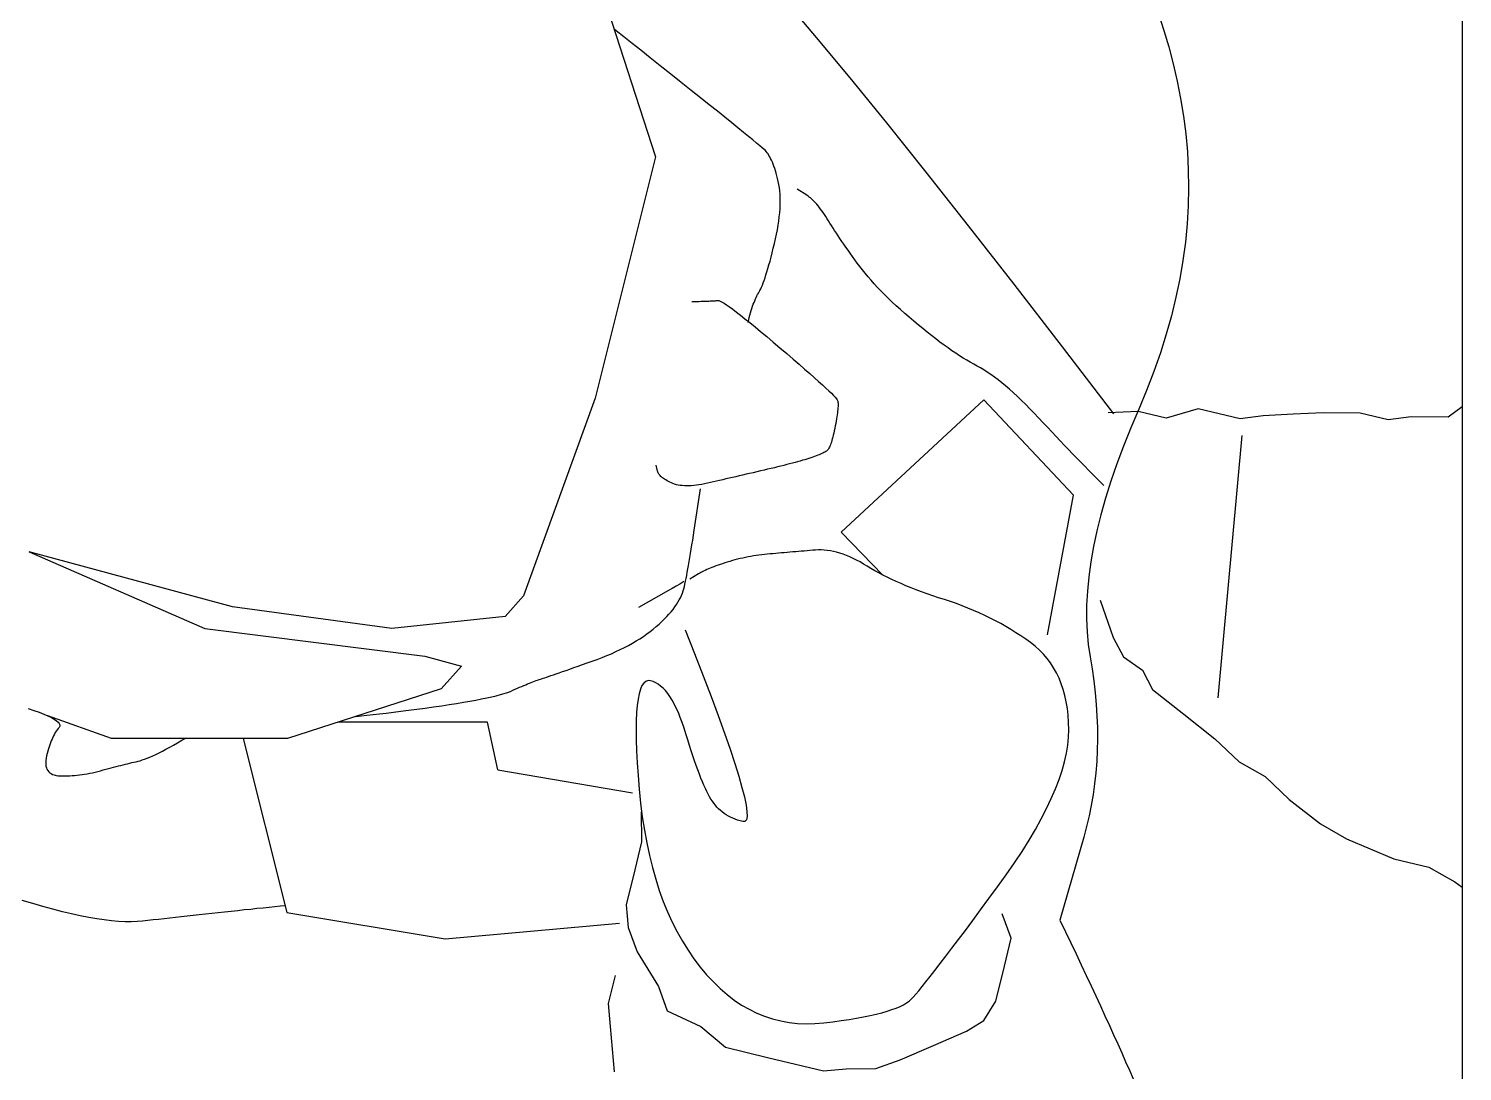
# Model space of a CAD drawing. Header units: metres. Extents: x 1905 to 1922.2, y 1773.7 to 1790.9.
# Drawn here: x 1911.597 to 1911.9294, y 1789.4341 to 1789.676 of the extents above; entities that cross this region are included whole.
import ezdxf

# ---------------------------------------------------------------- set-up
doc = ezdxf.new("R2010")
doc.units = ezdxf.units.M

# ---------------------------------------------------------------- blocks, each defined once
blk = doc.blocks.new('scrivania_4')
at = {"linetype": 'Continuous'}
for p, q in [((306.50967, 147.5768), (306.50967, 146.86937)), ((306.30984, 147.51151), (306.32258, 147.47206)), ((306.35994, 147.49973), (306.35284, 147.50811)), ((306.43922, 147.50516), (306.44047, 147.50136)), ((306.31351, 147.50124), (306.31304, 147.50162)), ((306.31526, 147.49985), (306.31351, 147.50124)), ((306.31715, 147.49834), (306.31526, 147.49985)), ((306.36773, 147.49033), (306.35994, 147.49973)), ((306.44047, 147.50136), (306.4416, 147.49751)), ((306.31918, 147.49673), (306.31715, 147.49834)), ((306.32135, 147.495), (306.31918, 147.49673)), ((306.4416, 147.49751), (306.44263, 147.49359)), ((306.32367, 147.49316), (306.32135, 147.495)), ((306.32612, 147.49121), (306.32367, 147.49316)), ((306.44263, 147.49359), (306.44353, 147.48961)), ((306.32858, 147.48926), (306.32612, 147.49121)), ((306.33089, 147.48742), (306.32858, 147.48926)), ((306.3762, 147.47991), (306.36773, 147.49033)), ((306.44353, 147.48961), (306.44432, 147.48558)), ((306.33305, 147.4857), (306.33089, 147.48742)), ((306.33507, 147.48409), (306.33305, 147.4857)), ((306.44432, 147.48558), (306.445, 147.48148)), ((306.33695, 147.48258), (306.33507, 147.48409)), ((306.33868, 147.48119), (306.33695, 147.48258)), ((306.34027, 147.47992), (306.33868, 147.48119)), ((306.34171, 147.47875), (306.34027, 147.47992)), ((306.38536, 147.46846), (306.3762, 147.47991)), ((306.445, 147.48148), (306.44554, 147.47735)), ((306.34301, 147.4777), (306.34171, 147.47875)), ((306.34417, 147.47676), (306.34301, 147.4777)), ((306.34518, 147.47593), (306.34417, 147.47676)), ((306.34604, 147.47521), (306.34518, 147.47593)), ((306.44554, 147.47735), (306.44592, 147.4732)), ((306.34677, 147.4746), (306.34604, 147.47521)), ((306.34734, 147.47411), (306.34677, 147.4746)), ((306.34778, 147.47373), (306.34734, 147.47411)), ((306.34807, 147.47346), (306.34778, 147.47373)), ((306.34828, 147.47323), (306.34807, 147.47346)), ((306.3485, 147.47297), (306.34828, 147.47323)), ((306.3487, 147.47269), (306.3485, 147.47297)), ((306.34891, 147.47237), (306.3487, 147.47269)), ((306.34911, 147.47202), (306.34891, 147.47237)), ((306.44592, 147.4732), (306.44614, 147.46904)), ((306.32258, 147.47206), (306.30857, 147.41605)), ((306.3493, 147.47165), (306.34911, 147.47202)), ((306.3495, 147.47125), (306.3493, 147.47165)), ((306.34969, 147.47081), (306.3495, 147.47125)), ((306.34987, 147.47035), (306.34969, 147.47081)), ((306.35005, 147.46986), (306.34987, 147.47035)), ((306.35023, 147.46933), (306.35005, 147.46986)), ((306.35041, 147.46878), (306.35023, 147.46933)), ((306.44614, 147.46904), (306.4462, 147.46486)), ((306.35058, 147.4682), (306.35041, 147.46878)), ((306.35075, 147.4676), (306.35058, 147.4682)), ((306.35091, 147.46696), (306.35075, 147.4676)), ((306.35107, 147.46629), (306.35091, 147.46696)), ((306.35121, 147.46559), (306.35107, 147.46629)), ((306.35133, 147.46487), (306.35121, 147.46559)), ((306.39521, 147.45599), (306.38536, 147.46846)), ((306.35142, 147.46412), (306.35133, 147.46487)), ((306.35149, 147.46334), (306.35142, 147.46412)), ((306.35152, 147.46253), (306.35149, 147.46334)), ((306.35153, 147.4617), (306.35152, 147.46253)), ((306.35769, 147.4631), (306.35544, 147.4645)), ((306.35797, 147.46291), (306.35769, 147.4631)), ((306.35825, 147.4627), (306.35797, 147.46291)), ((306.35854, 147.46248), (306.35825, 147.4627)), ((306.35882, 147.46223), (306.35854, 147.46248)), ((306.35911, 147.46196), (306.35882, 147.46223)), ((306.4462, 147.46486), (306.44611, 147.46066)), ((306.35131, 147.4581), (306.35141, 147.45904)), ((306.35141, 147.45904), (306.35148, 147.45996)), ((306.35148, 147.45996), (306.35152, 147.46084)), ((306.35152, 147.46084), (306.35153, 147.4617)), ((306.3594, 147.46167), (306.35911, 147.46196)), ((306.35969, 147.46137), (306.3594, 147.46167)), ((306.35998, 147.46104), (306.35969, 147.46137)), ((306.36028, 147.46069), (306.35998, 147.46104)), ((306.36058, 147.46032), (306.36028, 147.46069)), ((306.36088, 147.45992), (306.36058, 147.46032)), ((306.36118, 147.45951), (306.36088, 147.45992)), ((306.36148, 147.45908), (306.36118, 147.45951)), ((306.36178, 147.45863), (306.36148, 147.45908)), ((306.44611, 147.46066), (306.44586, 147.45645)), ((306.35086, 147.45512), (306.35104, 147.45614)), ((306.35104, 147.45614), (306.35119, 147.45713)), ((306.35119, 147.45713), (306.35131, 147.4581)), ((306.36209, 147.45816), (306.36178, 147.45863)), ((306.36239, 147.45766), (306.36209, 147.45816)), ((306.36271, 147.45715), (306.36239, 147.45766)), ((306.36304, 147.45662), (306.36271, 147.45715)), ((306.36339, 147.45607), (306.36304, 147.45662)), ((306.36376, 147.45551), (306.36339, 147.45607)), ((306.40574, 147.44249), (306.39521, 147.45599)), ((306.44586, 147.45645), (306.44545, 147.45222)), ((306.35018, 147.45189), (306.35043, 147.45299)), ((306.35043, 147.45299), (306.35066, 147.45407)), ((306.35066, 147.45407), (306.35086, 147.45512)), ((306.36414, 147.45492), (306.36376, 147.45551)), ((306.36453, 147.45433), (306.36414, 147.45492)), ((306.36495, 147.45371), (306.36453, 147.45433)), ((306.36537, 147.45308), (306.36495, 147.45371)), ((306.36582, 147.45242), (306.36537, 147.45308)), ((306.36628, 147.45176), (306.36582, 147.45242)), ((306.34939, 147.44877), (306.34965, 147.44976)), ((306.34965, 147.44976), (306.34991, 147.4508)), ((306.34991, 147.4508), (306.35018, 147.45189)), ((306.36676, 147.45107), (306.36628, 147.45176)), ((306.36725, 147.45037), (306.36676, 147.45107)), ((306.36775, 147.44965), (306.36725, 147.45037)), ((306.36828, 147.44891), (306.36775, 147.44965)), ((306.44545, 147.45222), (306.44488, 147.44798)), ((306.34844, 147.44535), (306.34867, 147.44613)), ((306.34867, 147.44613), (306.3489, 147.44696)), ((306.3489, 147.44696), (306.34915, 147.44784)), ((306.34915, 147.44784), (306.34939, 147.44877)), ((306.36882, 147.44815), (306.36828, 147.44891)), ((306.36938, 147.44738), (306.36882, 147.44815)), ((306.36996, 147.4466), (306.36938, 147.44738)), ((306.37057, 147.44581), (306.36996, 147.4466)), ((306.37121, 147.44501), (306.37057, 147.44581)), ((306.44488, 147.44798), (306.44415, 147.44373)), ((306.34737, 147.44225), (306.34757, 147.44276)), ((306.34757, 147.44276), (306.34778, 147.44333)), ((306.34778, 147.44333), (306.34799, 147.44395)), ((306.34799, 147.44395), (306.34821, 147.44462)), ((306.34821, 147.44462), (306.34844, 147.44535)), ((306.37189, 147.4442), (306.37121, 147.44501)), ((306.37259, 147.44338), (306.37189, 147.4442)), ((306.37333, 147.44256), (306.37259, 147.44338)), ((306.3741, 147.44173), (306.37333, 147.44256)), ((306.41696, 147.42797), (306.40574, 147.44249)), ((306.44415, 147.44373), (306.44326, 147.43945)), ((306.34561, 147.43866), (306.34577, 147.43905)), ((306.34577, 147.43905), (306.34594, 147.43942)), ((306.34594, 147.43942), (306.34611, 147.43977)), ((306.34611, 147.43977), (306.34628, 147.44011)), ((306.34628, 147.44011), (306.34645, 147.44042)), ((306.34645, 147.44042), (306.34662, 147.44071)), ((306.34662, 147.44071), (306.3468, 147.44101)), ((306.3468, 147.44101), (306.34699, 147.44137)), ((306.34699, 147.44137), (306.34718, 147.44178)), ((306.34718, 147.44178), (306.34737, 147.44225)), ((306.3749, 147.44089), (306.3741, 147.44173)), ((306.37574, 147.44005), (306.3749, 147.44089)), ((306.3766, 147.43919), (306.37574, 147.44005)), ((306.3775, 147.43833), (306.3766, 147.43919)), ((306.44326, 147.43945), (306.44222, 147.43516)), ((306.33103, 147.43845), (306.33162, 147.43846)), ((306.33162, 147.43846), (306.33217, 147.43848)), ((306.33217, 147.43848), (306.3327, 147.4385)), ((306.3327, 147.4385), (306.3332, 147.43852)), ((306.3332, 147.43852), (306.33367, 147.43853)), ((306.33367, 147.43853), (306.33412, 147.43855)), ((306.33412, 147.43855), (306.33454, 147.43857)), ((306.33454, 147.43857), (306.33494, 147.43858)), ((306.33494, 147.43858), (306.3353, 147.4386)), ((306.3353, 147.4386), (306.33564, 147.43861)), ((306.33564, 147.43861), (306.33596, 147.43863)), ((306.33596, 147.43863), (306.33624, 147.43864)), ((306.33624, 147.43864), (306.3365, 147.43866)), ((306.3365, 147.43866), (306.33673, 147.43867)), ((306.33673, 147.43867), (306.33694, 147.43869)), ((306.33694, 147.43869), (306.33711, 147.4387)), ((306.33711, 147.4387), (306.33732, 147.43867)), ((306.33732, 147.43867), (306.33763, 147.43855)), ((306.33763, 147.43855), (306.33802, 147.43835)), ((306.33802, 147.43835), (306.3385, 147.43806)), ((306.3385, 147.43806), (306.33908, 147.43768)), ((306.33908, 147.43768), (306.33975, 147.43721)), ((306.33975, 147.43721), (306.34051, 147.43666)), ((306.34051, 147.43666), (306.34136, 147.43601)), ((306.34136, 147.43601), (306.3423, 147.43528)), ((306.3445, 147.43533), (306.34465, 147.43587)), ((306.34465, 147.43587), (306.34481, 147.43638)), ((306.34481, 147.43638), (306.34496, 147.43688)), ((306.34496, 147.43688), (306.34512, 147.43735)), ((306.34512, 147.43735), (306.34528, 147.43781)), ((306.34528, 147.43781), (306.34544, 147.43824)), ((306.34544, 147.43824), (306.34561, 147.43866)), ((306.37843, 147.43746), (306.3775, 147.43833)), ((306.37939, 147.43659), (306.37843, 147.43746)), ((306.38038, 147.4357), (306.37939, 147.43659)), ((306.38141, 147.43481), (306.38038, 147.4357)), ((306.3423, 147.43528), (306.34333, 147.43447)), ((306.34333, 147.43447), (306.34445, 147.43356)), ((306.34405, 147.43359), (306.3442, 147.43419)), ((306.3442, 147.43419), (306.34435, 147.43477)), ((306.34435, 147.43477), (306.3445, 147.43533)), ((306.34445, 147.43356), (306.34567, 147.43257)), ((306.34567, 147.43257), (306.34698, 147.43149)), ((306.38246, 147.43391), (306.38141, 147.43481)), ((306.38353, 147.43302), (306.38246, 147.43391)), ((306.38457, 147.43217), (306.38353, 147.43302)), ((306.44222, 147.43516), (306.44102, 147.43086)), ((306.34698, 147.43149), (306.34838, 147.43032)), ((306.34838, 147.43032), (306.34987, 147.42907)), ((306.34987, 147.42907), (306.35145, 147.42773)), ((306.38559, 147.43134), (306.38457, 147.43217)), ((306.3866, 147.43055), (306.38559, 147.43134)), ((306.38758, 147.42979), (306.3866, 147.43055)), ((306.38855, 147.42906), (306.38758, 147.42979)), ((306.3895, 147.42836), (306.38855, 147.42906)), ((306.44102, 147.43086), (306.43966, 147.42654)), ((306.35145, 147.42773), (306.35303, 147.42638)), ((306.35303, 147.42638), (306.3545, 147.42511)), ((306.39042, 147.4277), (306.3895, 147.42836)), ((306.39133, 147.42706), (306.39042, 147.4277)), ((306.39222, 147.42646), (306.39133, 147.42706)), ((306.39309, 147.42588), (306.39222, 147.42646)), ((306.39394, 147.42534), (306.39309, 147.42588)), ((306.42887, 147.41242), (306.41696, 147.42797)), ((306.43966, 147.42654), (306.43814, 147.4222)), ((306.3545, 147.42511), (306.35588, 147.42392)), ((306.35588, 147.42392), (306.35717, 147.4228)), ((306.35717, 147.4228), (306.35835, 147.42176)), ((306.39477, 147.42483), (306.39394, 147.42534)), ((306.39558, 147.42436), (306.39477, 147.42483)), ((306.39637, 147.42391), (306.39558, 147.42436)), ((306.39715, 147.4235), (306.39637, 147.42391)), ((306.39792, 147.42308), (306.39715, 147.4235)), ((306.39871, 147.42261), (306.39792, 147.42308)), ((306.39951, 147.4221), (306.39871, 147.42261)), ((306.35835, 147.42176), (306.35943, 147.4208)), ((306.35943, 147.4208), (306.36042, 147.41992)), ((306.36042, 147.41992), (306.3613, 147.41912)), ((306.3613, 147.41912), (306.36209, 147.41839)), ((306.40033, 147.42155), (306.39951, 147.4221)), ((306.40117, 147.42095), (306.40033, 147.42155)), ((306.40202, 147.42031), (306.40117, 147.42095)), ((306.40289, 147.41962), (306.40202, 147.42031)), ((306.40377, 147.41889), (306.40289, 147.41962)), ((306.43814, 147.4222), (306.43646, 147.41785)), ((306.30857, 147.41605), (306.29201, 147.37022)), ((306.36209, 147.41839), (306.36278, 147.41774)), ((306.36278, 147.41774), (306.36337, 147.41717)), ((306.36337, 147.41717), (306.36386, 147.41668)), ((306.36386, 147.41668), (306.36425, 147.41626)), ((306.36425, 147.41626), (306.36454, 147.41592)), ((306.36454, 147.41592), (306.36473, 147.41566)), ((306.40468, 147.41812), (306.40377, 147.41889)), ((306.40559, 147.4173), (306.40468, 147.41812)), ((306.40653, 147.41643), (306.40559, 147.4173)), ((306.40748, 147.41553), (306.40653, 147.41643)), ((306.43646, 147.41785), (306.43463, 147.41349)), ((306.36478, 147.41263), (306.36472, 147.41219)), ((306.36473, 147.41566), (306.36483, 147.41548)), ((306.36483, 147.41304), (306.36478, 147.41263)), ((306.36483, 147.41548), (306.36487, 147.41532)), ((306.36487, 147.41342), (306.36483, 147.41304)), ((306.36487, 147.41532), (306.3649, 147.41513)), ((306.3649, 147.41377), (306.36487, 147.41342)), ((306.3649, 147.41513), (306.36492, 147.41491)), ((306.36492, 147.4141), (306.3649, 147.41377)), ((306.36492, 147.41491), (306.36493, 147.41467)), ((306.36493, 147.4144), (306.36492, 147.4141)), ((306.36493, 147.41467), (306.36493, 147.4144)), ((306.39873, 147.41563), (306.36567, 147.385)), ((306.41955, 147.39358), (306.39873, 147.41563)), ((306.40844, 147.41458), (306.40748, 147.41553)), ((306.40943, 147.41358), (306.40844, 147.41458)), ((306.41043, 147.41254), (306.40943, 147.41358)), ((306.41144, 147.41146), (306.41043, 147.41254)), ((306.4345, 147.41294), (306.42754, 147.41262)), ((306.43463, 147.41349), (306.43279, 147.40916)), ((306.441, 147.41138), (306.4345, 147.41294)), ((306.44841, 147.4136), (306.441, 147.41138)), ((306.45816, 147.41125), (306.44841, 147.4136)), ((306.47741, 147.41263), (306.47045, 147.4123)), ((306.48599, 147.41257), (306.47741, 147.41263)), ((306.49249, 147.411), (306.48599, 147.41257)), ((306.50967, 147.41402), (306.5064, 147.41166)), ((306.36427, 147.40959), (306.36416, 147.40901)), ((306.36438, 147.41017), (306.36427, 147.40959)), ((306.36448, 147.41072), (306.36438, 147.41017)), ((306.36457, 147.41124), (306.36448, 147.41072)), ((306.36465, 147.41173), (306.36457, 147.41124)), ((306.36472, 147.41219), (306.36465, 147.41173)), ((306.41246, 147.41036), (306.41144, 147.41146)), ((306.41347, 147.40928), (306.41246, 147.41036)), ((306.41447, 147.40821), (306.41347, 147.40928)), ((306.43279, 147.40916), (306.43111, 147.40493)), ((306.46349, 147.41197), (306.45816, 147.41125)), ((306.47045, 147.4123), (306.46349, 147.41197)), ((306.49782, 147.41172), (306.49249, 147.411)), ((306.5064, 147.41166), (306.49782, 147.41172)), ((306.36337, 147.40583), (306.36326, 147.4055)), ((306.36348, 147.4062), (306.36337, 147.40583)), ((306.36359, 147.40659), (306.36348, 147.4062)), ((306.3637, 147.40701), (306.36359, 147.40659)), ((306.36381, 147.40747), (306.3637, 147.40701)), ((306.36393, 147.40795), (306.36381, 147.40747)), ((306.36404, 147.40847), (306.36393, 147.40795)), ((306.36416, 147.40901), (306.36404, 147.40847)), ((306.41546, 147.40716), (306.41447, 147.40821)), ((306.41644, 147.40612), (306.41546, 147.40716)), ((306.41741, 147.4051), (306.41644, 147.40612)), ((306.45305, 147.34651), (306.45863, 147.40737)), ((306.35948, 147.40251), (306.35907, 147.40237)), ((306.35986, 147.40265), (306.35948, 147.40251)), ((306.36022, 147.40279), (306.35986, 147.40265)), ((306.36056, 147.40292), (306.36022, 147.40279)), ((306.36087, 147.40305), (306.36056, 147.40292)), ((306.36116, 147.40318), (306.36087, 147.40305)), ((306.36142, 147.4033), (306.36116, 147.40318)), ((306.36166, 147.40343), (306.36142, 147.4033)), ((306.36188, 147.40355), (306.36166, 147.40343)), ((306.36207, 147.40366), (306.36188, 147.40355)), ((306.36223, 147.40378), (306.36207, 147.40366)), ((306.36238, 147.40389), (306.36223, 147.40378)), ((306.36249, 147.404), (306.36238, 147.40389)), ((306.3626, 147.40412), (306.36249, 147.404)), ((306.36271, 147.40428), (306.3626, 147.40412)), ((306.36282, 147.40446), (306.36271, 147.40428)), ((306.36293, 147.40468), (306.36282, 147.40446)), ((306.36304, 147.40492), (306.36293, 147.40468)), ((306.36315, 147.40519), (306.36304, 147.40492)), ((306.36326, 147.4055), (306.36315, 147.40519)), ((306.41837, 147.4041), (306.41741, 147.4051)), ((306.41932, 147.40311), (306.41837, 147.4041)), ((306.42026, 147.40214), (306.41932, 147.40311)), ((306.43111, 147.40493), (306.42957, 147.4008)), ((306.32306, 147.3991), (306.32274, 147.40047)), ((306.32311, 147.39893), (306.32306, 147.3991)), ((306.34693, 147.39916), (306.34608, 147.39896)), ((306.34777, 147.39935), (306.34693, 147.39916)), ((306.34859, 147.39954), (306.34777, 147.39935)), ((306.34939, 147.39973), (306.34859, 147.39954)), ((306.35016, 147.39992), (306.34939, 147.39973)), ((306.35091, 147.4001), (306.35016, 147.39992)), ((306.35164, 147.40029), (306.35091, 147.4001)), ((306.35235, 147.40046), (306.35164, 147.40029)), ((306.35303, 147.40064), (306.35235, 147.40046)), ((306.3537, 147.40081), (306.35303, 147.40064)), ((306.35434, 147.40098), (306.3537, 147.40081)), ((306.35495, 147.40115), (306.35434, 147.40098)), ((306.35555, 147.40131), (306.35495, 147.40115)), ((306.35612, 147.40147), (306.35555, 147.40131)), ((306.35667, 147.40163), (306.35612, 147.40147)), ((306.35719, 147.40178), (306.35667, 147.40163)), ((306.3577, 147.40193), (306.35719, 147.40178)), ((306.35818, 147.40208), (306.3577, 147.40193)), ((306.35864, 147.40223), (306.35818, 147.40208)), ((306.35907, 147.40237), (306.35864, 147.40223)), ((306.42119, 147.40118), (306.42026, 147.40214)), ((306.42211, 147.40024), (306.42119, 147.40118)), ((306.42302, 147.39932), (306.42211, 147.40024)), ((306.42393, 147.39841), (306.42302, 147.39932)), ((306.42957, 147.4008), (306.42818, 147.39677)), ((306.32318, 147.39876), (306.32311, 147.39893)), ((306.32327, 147.39859), (306.32318, 147.39876)), ((306.32338, 147.39842), (306.32327, 147.39859)), ((306.32351, 147.39825), (306.32338, 147.39842)), ((306.32366, 147.39808), (306.32351, 147.39825)), ((306.32383, 147.39791), (306.32366, 147.39808)), ((306.32402, 147.39774), (306.32383, 147.39791)), ((306.32423, 147.39757), (306.32402, 147.39774)), ((306.32446, 147.3974), (306.32423, 147.39757)), ((306.32471, 147.39724), (306.32446, 147.3974)), ((306.32499, 147.39707), (306.32471, 147.39724)), ((306.32528, 147.3969), (306.32499, 147.39707)), ((306.32559, 147.39673), (306.32528, 147.3969)), ((306.32592, 147.39656), (306.32559, 147.39673)), ((306.32627, 147.39639), (306.32592, 147.39656)), ((306.32665, 147.39624), (306.32627, 147.39639)), ((306.32704, 147.3961), (306.32665, 147.39624)), ((306.32745, 147.39598), (306.32704, 147.3961)), ((306.32788, 147.39589), (306.32745, 147.39598)), ((306.32834, 147.39581), (306.32788, 147.39589)), ((306.32881, 147.39575), (306.32834, 147.39581)), ((306.3293, 147.39572), (306.32881, 147.39575)), ((306.33147, 147.39578), (306.3309, 147.39573)), ((306.33207, 147.39585), (306.33147, 147.39578)), ((306.33268, 147.39593), (306.33207, 147.39585)), ((306.33331, 147.39604), (306.33268, 147.39593)), ((306.33397, 147.39617), (306.33331, 147.39604)), ((306.33464, 147.39631), (306.33397, 147.39617)), ((306.33533, 147.39647), (306.33464, 147.39631)), ((306.33602, 147.39663), (306.33533, 147.39647)), ((306.33673, 147.3968), (306.33602, 147.39663)), ((306.33745, 147.39696), (306.33673, 147.3968)), ((306.33819, 147.39713), (306.33745, 147.39696)), ((306.33893, 147.3973), (306.33819, 147.39713)), ((306.33968, 147.39748), (306.33893, 147.3973)), ((306.34044, 147.39766), (306.33968, 147.39748)), ((306.34122, 147.39783), (306.34044, 147.39766)), ((306.342, 147.39801), (306.34122, 147.39783)), ((306.34279, 147.3982), (306.342, 147.39801)), ((306.3436, 147.39838), (306.34279, 147.3982)), ((306.34441, 147.39857), (306.3436, 147.39838)), ((306.34524, 147.39876), (306.34441, 147.39857)), ((306.34608, 147.39896), (306.34524, 147.39876)), ((306.42482, 147.39751), (306.42393, 147.39841)), ((306.4257, 147.39664), (306.42482, 147.39751)), ((306.42657, 147.39578), (306.4257, 147.39664)), ((306.42818, 147.39677), (306.42695, 147.39283)), ((306.32982, 147.3957), (306.3293, 147.39572)), ((306.33035, 147.39571), (306.32982, 147.3957)), ((306.3309, 147.39573), (306.33035, 147.39571)), ((306.33159, 147.38544), (306.33303, 147.39498)), ((306.41348, 147.36118), (306.41955, 147.39358)), ((306.42695, 147.39283), (306.42587, 147.389)), ((306.42587, 147.389), (306.42494, 147.38526)), ((306.33106, 147.38206), (306.33124, 147.38314)), ((306.33124, 147.38314), (306.33141, 147.38427)), ((306.33141, 147.38427), (306.33159, 147.38544)), ((306.36567, 147.385), (306.37534, 147.37501)), ((306.42494, 147.38526), (306.42416, 147.38162)), ((306.2245, 147.36768), (306.17738, 147.38041)), ((306.17738, 147.38041), (306.21813, 147.36259)), ((306.33057, 147.37906), (306.33073, 147.38001)), ((306.33073, 147.38001), (306.3309, 147.38102)), ((306.3309, 147.38102), (306.33106, 147.38206)), ((306.34406, 147.37921), (306.34344, 147.37909)), ((306.34468, 147.37933), (306.34406, 147.37921)), ((306.34531, 147.37944), (306.34468, 147.37933)), ((306.34594, 147.37954), (306.34531, 147.37944)), ((306.34657, 147.37963), (306.34594, 147.37954)), ((306.34722, 147.37971), (306.34657, 147.37963)), ((306.34786, 147.37979), (306.34722, 147.37971)), ((306.34851, 147.37986), (306.34786, 147.37979)), ((306.34917, 147.37992), (306.34851, 147.37986)), ((306.34983, 147.37997), (306.34917, 147.37992)), ((306.35049, 147.38003), (306.34983, 147.37997)), ((306.35114, 147.38008), (306.35049, 147.38003)), ((306.3518, 147.38014), (306.35114, 147.38008)), ((306.35246, 147.3802), (306.3518, 147.38014)), ((306.35312, 147.38025), (306.35246, 147.3802)), ((306.35378, 147.38031), (306.35312, 147.38025)), ((306.35444, 147.38037), (306.35378, 147.38031)), ((306.3551, 147.38042), (306.35444, 147.38037)), ((306.35575, 147.38048), (306.3551, 147.38042)), ((306.35641, 147.38053), (306.35575, 147.38048)), ((306.35707, 147.38059), (306.35641, 147.38053)), ((306.35773, 147.38065), (306.35707, 147.38059)), ((306.35839, 147.3807), (306.35773, 147.38065)), ((306.35905, 147.38076), (306.35839, 147.3807)), ((306.3597, 147.38082), (306.35905, 147.38076)), ((306.36037, 147.38086), (306.3597, 147.38082)), ((306.36104, 147.38086), (306.36037, 147.38086)), ((306.36173, 147.38082), (306.36104, 147.38086)), ((306.36243, 147.38075), (306.36173, 147.38082)), ((306.36314, 147.38064), (306.36243, 147.38075)), ((306.36386, 147.3805), (306.36314, 147.38064)), ((306.36459, 147.38032), (306.36386, 147.3805)), ((306.36533, 147.38011), (306.36459, 147.38032)), ((306.36609, 147.37985), (306.36533, 147.38011)), ((306.36686, 147.37956), (306.36609, 147.37985)), ((306.36763, 147.37924), (306.36686, 147.37956)), ((306.36842, 147.37888), (306.36763, 147.37924)), ((306.42416, 147.38162), (306.42353, 147.37808)), ((306.32997, 147.37566), (306.33011, 147.37644)), ((306.33011, 147.37644), (306.33026, 147.37727)), ((306.33026, 147.37727), (306.33042, 147.37814)), ((306.33042, 147.37814), (306.33057, 147.37906)), ((306.33376, 147.37595), (306.33344, 147.37579)), ((306.33411, 147.37611), (306.33376, 147.37595)), ((306.33447, 147.37627), (306.33411, 147.37611)), ((306.33486, 147.37644), (306.33447, 147.37627)), ((306.33526, 147.3766), (306.33486, 147.37644)), ((306.33569, 147.37677), (306.33526, 147.3766)), ((306.33614, 147.37694), (306.33569, 147.37677)), ((306.3366, 147.37712), (306.33614, 147.37694)), ((306.33709, 147.37729), (306.3366, 147.37712)), ((306.3376, 147.37747), (306.33709, 147.37729)), ((306.33813, 147.37765), (306.3376, 147.37747)), ((306.33868, 147.37783), (306.33813, 147.37765)), ((306.33925, 147.37801), (306.33868, 147.37783)), ((306.33984, 147.37818), (306.33925, 147.37801)), ((306.34043, 147.37836), (306.33984, 147.37818)), ((306.34102, 147.37852), (306.34043, 147.37836)), ((306.34162, 147.37867), (306.34102, 147.37852)), ((306.34222, 147.37882), (306.34162, 147.37867)), ((306.34283, 147.37896), (306.34222, 147.37882)), ((306.34344, 147.37909), (306.34283, 147.37896)), ((306.36922, 147.37848), (306.36842, 147.37888)), ((306.37004, 147.37805), (306.36922, 147.37848)), ((306.37086, 147.37757), (306.37004, 147.37805)), ((306.37169, 147.37707), (306.37086, 147.37757)), ((306.37255, 147.37654), (306.37169, 147.37707)), ((306.37345, 147.37603), (306.37255, 147.37654)), ((306.37437, 147.37551), (306.37345, 147.37603)), ((306.42353, 147.37808), (306.42305, 147.37463)), ((306.32826, 147.37294), (306.32737, 147.37241)), ((306.32914, 147.37349), (306.32826, 147.37294)), ((306.32929, 147.37237), (306.32942, 147.37294)), ((306.32942, 147.37294), (306.32955, 147.37356)), ((306.32955, 147.37356), (306.32969, 147.37421)), ((306.32969, 147.37421), (306.32983, 147.37491)), ((306.32983, 147.37491), (306.32997, 147.37566)), ((306.33259, 147.37532), (306.33057, 147.37408)), ((306.33285, 147.37547), (306.33259, 147.37532)), ((306.33313, 147.37563), (306.33285, 147.37547)), ((306.33344, 147.37579), (306.33313, 147.37563)), ((306.37534, 147.37501), (306.37437, 147.37551)), ((306.37633, 147.37451), (306.37534, 147.37501)), ((306.37737, 147.37401), (306.37633, 147.37451)), ((306.37843, 147.37352), (306.37737, 147.37401)), ((306.37953, 147.37303), (306.37843, 147.37352)), ((306.38067, 147.37255), (306.37953, 147.37303)), ((306.38184, 147.37207), (306.38067, 147.37255)), ((306.42305, 147.37463), (306.42273, 147.37129)), ((306.29201, 147.37022), (306.28774, 147.36538)), ((306.32563, 147.37141), (306.31867, 147.3675)), ((306.3265, 147.3719), (306.32563, 147.37141)), ((306.32737, 147.37241), (306.3265, 147.3719)), ((306.32781, 147.3687), (306.32812, 147.36924)), ((306.32812, 147.36924), (306.3284, 147.36977)), ((306.3284, 147.36977), (306.32865, 147.37029)), ((306.32865, 147.37029), (306.32886, 147.37081)), ((306.32886, 147.37081), (306.32903, 147.37133)), ((306.32903, 147.37133), (306.32917, 147.37184)), ((306.32917, 147.37184), (306.32929, 147.37237)), ((306.38305, 147.3716), (306.38184, 147.37207)), ((306.38429, 147.37113), (306.38305, 147.3716)), ((306.38556, 147.37067), (306.38429, 147.37113)), ((306.38687, 147.37021), (306.38556, 147.37067)), ((306.38822, 147.36976), (306.38687, 147.37021)), ((306.3896, 147.36932), (306.38822, 147.36976)), ((306.39099, 147.36886), (306.3896, 147.36932)), ((306.42273, 147.37129), (306.42255, 147.36804)), ((306.42568, 147.3692), (306.42875, 147.36054)), ((306.26144, 147.36259), (306.2245, 147.36768)), ((306.3252, 147.36538), (306.32572, 147.36595)), ((306.32572, 147.36595), (306.32621, 147.36651)), ((306.32621, 147.36651), (306.32666, 147.36706)), ((306.32666, 147.36706), (306.32708, 147.36762)), ((306.32708, 147.36762), (306.32746, 147.36816)), ((306.32746, 147.36816), (306.32781, 147.3687)), ((306.39236, 147.36838), (306.39099, 147.36886)), ((306.39371, 147.36788), (306.39236, 147.36838)), ((306.39504, 147.36736), (306.39371, 147.36788)), ((306.39635, 147.36681), (306.39504, 147.36736)), ((306.39765, 147.36625), (306.39635, 147.36681)), ((306.39892, 147.36566), (306.39765, 147.36625)), ((306.42255, 147.36804), (306.42253, 147.36489)), ((306.21813, 147.36259), (306.26908, 147.35622)), ((306.28774, 147.36538), (306.26144, 147.36259)), ((306.32206, 147.36248), (306.32276, 147.36307)), ((306.32276, 147.36307), (306.32342, 147.36365)), ((306.32342, 147.36365), (306.32405, 147.36424)), ((306.32405, 147.36424), (306.32464, 147.36481)), ((306.32464, 147.36481), (306.3252, 147.36538)), ((306.40018, 147.36505), (306.39892, 147.36566)), ((306.40142, 147.36441), (306.40018, 147.36505)), ((306.40263, 147.36376), (306.40142, 147.36441)), ((306.40383, 147.36308), (306.40263, 147.36376)), ((306.40501, 147.36238), (306.40383, 147.36308)), ((306.42253, 147.36489), (306.42266, 147.36183)), ((306.31633, 147.35871), (306.31725, 147.35921)), ((306.31725, 147.35921), (306.31813, 147.35973)), ((306.31813, 147.35973), (306.31898, 147.36026)), ((306.31898, 147.36026), (306.31979, 147.3608)), ((306.31979, 147.3608), (306.32058, 147.36135)), ((306.32058, 147.36135), (306.32134, 147.36191)), ((306.32134, 147.36191), (306.32206, 147.36248)), ((306.32945, 147.36232), (306.33164, 147.35679)), ((306.40618, 147.36165), (306.40501, 147.36238)), ((306.40732, 147.36091), (306.40618, 147.36165)), ((306.40845, 147.36014), (306.40732, 147.36091)), ((306.40955, 147.35935), (306.40845, 147.36014)), ((306.41061, 147.35852), (306.40955, 147.35935)), ((306.42266, 147.36183), (306.42293, 147.35888)), ((306.42875, 147.36054), (306.4311, 147.35602)), ((306.26908, 147.35622), (306.27759, 147.35389)), ((306.30909, 147.35546), (306.31021, 147.35589)), ((306.31021, 147.35589), (306.31131, 147.35633)), ((306.31131, 147.35633), (306.31238, 147.35678)), ((306.31238, 147.35678), (306.31341, 147.35725)), ((306.31341, 147.35725), (306.31442, 147.35772)), ((306.31442, 147.35772), (306.31539, 147.35821)), ((306.31539, 147.35821), (306.31633, 147.35871)), ((306.33164, 147.35679), (306.33365, 147.35163)), ((306.41161, 147.35763), (306.41061, 147.35852)), ((306.41254, 147.35669), (306.41161, 147.35763)), ((306.4134, 147.35568), (306.41254, 147.35669)), ((306.42293, 147.35888), (306.42336, 147.35602)), ((306.42336, 147.35602), (306.42383, 147.35323)), ((306.4311, 147.35602), (306.43552, 147.35297)), ((306.27759, 147.35389), (306.27291, 147.34859)), ((306.3003, 147.35236), (306.30106, 147.35262)), ((306.30106, 147.35262), (306.30187, 147.35291)), ((306.30187, 147.35291), (306.30274, 147.35321)), ((306.30274, 147.35321), (306.30367, 147.35354)), ((306.30367, 147.35354), (306.30465, 147.35388)), ((306.30465, 147.35388), (306.30569, 147.35425)), ((306.30569, 147.35425), (306.30678, 147.35463)), ((306.30678, 147.35463), (306.30793, 147.35504)), ((306.30793, 147.35504), (306.30909, 147.35546)), ((306.41419, 147.35462), (306.4134, 147.35568)), ((306.41491, 147.3535), (306.41419, 147.35462)), ((306.41557, 147.35233), (306.41491, 147.3535)), ((306.42383, 147.35323), (306.42423, 147.35045)), ((306.43552, 147.35297), (306.43787, 147.34844)), ((306.29158, 147.3492), (306.29206, 147.3494)), ((306.29206, 147.3494), (306.29251, 147.34959)), ((306.29251, 147.34959), (306.29295, 147.34977)), ((306.29295, 147.34977), (306.29338, 147.34995)), ((306.29338, 147.34995), (306.29379, 147.35011)), ((306.29379, 147.35011), (306.29418, 147.35026)), ((306.29418, 147.35026), (306.29456, 147.35041)), ((306.29456, 147.35041), (306.29492, 147.35054)), ((306.29492, 147.35054), (306.29526, 147.35067)), ((306.29526, 147.35067), (306.29559, 147.35078)), ((306.29559, 147.35078), (306.29591, 147.35089)), ((306.29591, 147.35089), (306.2962, 147.35098)), ((306.2962, 147.35098), (306.29652, 147.35108)), ((306.29652, 147.35108), (306.2969, 147.35121)), ((306.2969, 147.35121), (306.29733, 147.35135)), ((306.29733, 147.35135), (306.29781, 147.35151)), ((306.29781, 147.35151), (306.29835, 147.35169)), ((306.29835, 147.35169), (306.29894, 147.3519)), ((306.29894, 147.3519), (306.29959, 147.35212)), ((306.29959, 147.35212), (306.3003, 147.35236)), ((306.31945, 147.34936), (306.3191, 147.34854)), ((306.31987, 147.34996), (306.31945, 147.34936)), ((306.32034, 147.35035), (306.31987, 147.34996)), ((306.32087, 147.35053), (306.32034, 147.35035)), ((306.32145, 147.35049), (306.32087, 147.35053)), ((306.32205, 147.3503), (306.32145, 147.35049)), ((306.32264, 147.35004), (306.32205, 147.3503)), ((306.32322, 147.3497), (306.32264, 147.35004)), ((306.32379, 147.34928), (306.32322, 147.3497)), ((306.32434, 147.34878), (306.32379, 147.34928)), ((306.33365, 147.35163), (306.33548, 147.34684)), ((306.41616, 147.3511), (306.41557, 147.35233)), ((306.41668, 147.3498), (306.41616, 147.3511)), ((306.41713, 147.34845), (306.41668, 147.3498)), ((306.42423, 147.35045), (306.42454, 147.34771)), ((306.27291, 147.34859), (306.23724, 147.33713)), ((306.27956, 147.34576), (306.28097, 147.34602)), ((306.28097, 147.34602), (306.28228, 147.34628)), ((306.28228, 147.34628), (306.28351, 147.34653)), ((306.28351, 147.34653), (306.28464, 147.34679)), ((306.28464, 147.34679), (306.28569, 147.34704)), ((306.28569, 147.34704), (306.28664, 147.3473)), ((306.28664, 147.3473), (306.2875, 147.34755)), ((306.2875, 147.34755), (306.28827, 147.3478)), ((306.28827, 147.3478), (306.28895, 147.34804)), ((306.28895, 147.34804), (306.28954, 147.34829)), ((306.28954, 147.34829), (306.29007, 147.34853)), ((306.29007, 147.34853), (306.29059, 147.34876)), ((306.29059, 147.34876), (306.2911, 147.34898)), ((306.2911, 147.34898), (306.29158, 147.3492)), ((306.31855, 147.34625), (306.31835, 147.34479)), ((306.31879, 147.3475), (306.31855, 147.34625)), ((306.3191, 147.34854), (306.31879, 147.3475)), ((306.32489, 147.34821), (306.32434, 147.34878)), ((306.32542, 147.34756), (306.32489, 147.34821)), ((306.32594, 147.34683), (306.32542, 147.34756)), ((306.32645, 147.34602), (306.32594, 147.34683)), ((306.32694, 147.34514), (306.32645, 147.34602)), ((306.33548, 147.34684), (306.33712, 147.34241)), ((306.41752, 147.34705), (306.41713, 147.34845)), ((306.41784, 147.34558), (306.41752, 147.34705)), ((306.42454, 147.34771), (306.42479, 147.34499)), ((306.43787, 147.34844), (306.44509, 147.34274)), ((306.17714, 147.34408), (306.17849, 147.34362)), ((306.17849, 147.34362), (306.1797, 147.34318)), ((306.1797, 147.34318), (306.18078, 147.34276)), ((306.18078, 147.34276), (306.18172, 147.34235)), ((306.25568, 147.34248), (306.2571, 147.34264)), ((306.2571, 147.34264), (306.2586, 147.34281)), ((306.2586, 147.34281), (306.26017, 147.343)), ((306.26017, 147.343), (306.26182, 147.3432)), ((306.26182, 147.3432), (306.26355, 147.34342)), ((306.26355, 147.34342), (306.26536, 147.34365)), ((306.26536, 147.34365), (306.26724, 147.3439)), ((306.26724, 147.3439), (306.2692, 147.34417)), ((306.2692, 147.34417), (306.27115, 147.34443)), ((306.27115, 147.34443), (306.27302, 147.3447)), ((306.27302, 147.3447), (306.27479, 147.34497)), ((306.27479, 147.34497), (306.27647, 147.34523)), ((306.27647, 147.34523), (306.27806, 147.3455)), ((306.27806, 147.3455), (306.27956, 147.34576)), ((306.31822, 147.34311), (306.31814, 147.34121)), ((306.31835, 147.34479), (306.31822, 147.34311)), ((306.32742, 147.34417), (306.32694, 147.34514)), ((306.3279, 147.34313), (306.32742, 147.34417)), ((306.32835, 147.34201), (306.3279, 147.34313)), ((306.41809, 147.34406), (306.41784, 147.34558)), ((306.41828, 147.34248), (306.41809, 147.34406)), ((306.42479, 147.34499), (306.42496, 147.34229)), ((306.44509, 147.34274), (306.45232, 147.33704)), ((306.19648, 147.33713), (306.18172, 147.34235)), ((306.18172, 147.34235), (306.18252, 147.34196)), ((306.18252, 147.34196), (306.18319, 147.34159)), ((306.18319, 147.34159), (306.18372, 147.34123)), ((306.18372, 147.34123), (306.18411, 147.34089)), ((306.18408, 147.33941), (306.18386, 147.33912)), ((306.1843, 147.33969), (306.18408, 147.33941)), ((306.18411, 147.34089), (306.18436, 147.34057)), ((306.18446, 147.33997), (306.1843, 147.33969)), ((306.18436, 147.34057), (306.18448, 147.34026)), ((306.18448, 147.34026), (306.18446, 147.33997)), ((306.28362, 147.34088), (306.24892, 147.34088)), ((306.25303, 147.3422), (306.25308, 147.34221)), ((306.25308, 147.34221), (306.25434, 147.34233)), ((306.25434, 147.34233), (306.25568, 147.34248)), ((306.28607, 147.32985), (306.28362, 147.34088)), ((306.31814, 147.34121), (306.31811, 147.3391)), ((306.3288, 147.34082), (306.32835, 147.34201)), ((306.32924, 147.33954), (306.3288, 147.34082)), ((306.32966, 147.33819), (306.32924, 147.33954)), ((306.33712, 147.34241), (306.33859, 147.33835)), ((306.41839, 147.34085), (306.41828, 147.34248)), ((306.41844, 147.33915), (306.41839, 147.34085)), ((306.42496, 147.34229), (306.42505, 147.33962)), ((306.42505, 147.33962), (306.42507, 147.33697)), ((306.18233, 147.3361), (306.18216, 147.33564)), ((306.1825, 147.33654), (306.18233, 147.3361)), ((306.18268, 147.33697), (306.1825, 147.33654)), ((306.18286, 147.33737), (306.18268, 147.33697)), ((306.18305, 147.33776), (306.18286, 147.33737)), ((306.18324, 147.33812), (306.18305, 147.33776)), ((306.18344, 147.33847), (306.18324, 147.33812)), ((306.18365, 147.3388), (306.18344, 147.33847)), ((306.18386, 147.33912), (306.18365, 147.3388)), ((306.23724, 147.33713), (306.19648, 147.33713)), ((306.21085, 147.33558), (306.21178, 147.33611)), ((306.21178, 147.33611), (306.21276, 147.33668)), ((306.21276, 147.33668), (306.21351, 147.33713)), ((306.227, 147.33713), (306.23708, 147.29677)), ((306.31811, 147.3391), (306.31814, 147.33678)), ((306.31814, 147.33678), (306.31823, 147.33424)), ((306.33007, 147.33683), (306.32966, 147.33819)), ((306.33048, 147.33552), (306.33007, 147.33683)), ((306.33859, 147.33835), (306.33988, 147.33466)), ((306.41821, 147.33557), (306.41839, 147.3374)), ((306.41839, 147.3374), (306.41844, 147.33915)), ((306.42507, 147.33697), (306.42502, 147.33435)), ((306.45232, 147.33704), (306.45792, 147.33173)), ((306.18142, 147.33308), (306.18131, 147.33254)), ((306.18156, 147.33363), (306.18142, 147.33308)), ((306.1817, 147.33416), (306.18156, 147.33363)), ((306.18185, 147.33467), (306.1817, 147.33416)), ((306.182, 147.33517), (306.18185, 147.33467)), ((306.18216, 147.33564), (306.182, 147.33517)), ((306.20474, 147.33254), (306.20537, 147.33279)), ((306.20537, 147.33279), (306.20604, 147.33309)), ((306.20604, 147.33309), (306.20674, 147.33342)), ((306.20674, 147.33342), (306.20749, 147.33378)), ((306.20749, 147.33378), (306.20827, 147.33418)), ((306.20827, 147.33418), (306.20909, 147.33461)), ((306.20909, 147.33461), (306.20995, 147.33508)), ((306.20995, 147.33508), (306.21085, 147.33558)), ((306.31823, 147.33424), (306.31837, 147.33148)), ((306.33088, 147.33427), (306.33048, 147.33552)), ((306.33127, 147.33308), (306.33088, 147.33427)), ((306.33166, 147.33193), (306.33127, 147.33308)), ((306.33988, 147.33466), (306.34098, 147.33133)), ((306.41745, 147.33171), (306.4179, 147.33367)), ((306.4179, 147.33367), (306.41821, 147.33557)), ((306.42502, 147.33435), (306.42489, 147.33175)), ((306.18123, 147.33203), (306.1812, 147.33155)), ((306.1812, 147.33155), (306.18121, 147.33111)), ((306.18121, 147.33111), (306.18127, 147.3307)), ((306.18131, 147.33254), (306.18123, 147.33203)), ((306.18127, 147.3307), (306.18136, 147.33033)), ((306.18136, 147.33033), (306.1815, 147.32999)), ((306.1815, 147.32999), (306.18168, 147.32968)), ((306.18168, 147.32968), (306.1819, 147.32941)), ((306.1819, 147.32941), (306.18216, 147.32917)), ((306.19205, 147.32918), (306.19266, 147.32932)), ((306.19266, 147.32932), (306.19329, 147.32947)), ((306.19329, 147.32947), (306.19391, 147.32964)), ((306.19391, 147.32964), (306.19454, 147.3298)), ((306.19454, 147.3298), (306.19516, 147.32997)), ((306.19516, 147.32997), (306.19576, 147.33013)), ((306.19576, 147.33013), (306.19635, 147.33028)), ((306.19635, 147.33028), (306.19694, 147.33043)), ((306.19694, 147.33043), (306.19751, 147.33058)), ((306.19751, 147.33058), (306.19807, 147.33073)), ((306.19807, 147.33073), (306.19862, 147.33087)), ((306.19862, 147.33087), (306.19916, 147.331)), ((306.19916, 147.331), (306.19968, 147.33113)), ((306.19968, 147.33113), (306.2002, 147.33126)), ((306.2002, 147.33126), (306.2007, 147.33139)), ((306.2007, 147.33139), (306.2012, 147.3315)), ((306.2012, 147.3315), (306.20168, 147.33162)), ((306.20168, 147.33162), (306.20215, 147.33173)), ((306.20215, 147.33173), (306.20261, 147.33184)), ((306.20261, 147.33184), (306.20309, 147.33196)), ((306.20309, 147.33196), (306.2036, 147.33212)), ((306.2036, 147.33212), (306.20415, 147.33231)), ((306.20415, 147.33231), (306.20474, 147.33254)), ((306.28607, 147.32985), (306.31727, 147.32447)), ((306.31837, 147.33148), (306.31857, 147.32851)), ((306.33204, 147.33085), (306.33166, 147.33193)), ((306.33241, 147.32982), (306.33204, 147.33085)), ((306.33278, 147.32885), (306.33241, 147.32982)), ((306.34098, 147.33133), (306.34191, 147.32837)), ((306.41617, 147.32757), (306.41688, 147.32967)), ((306.41688, 147.32967), (306.41745, 147.33171)), ((306.42489, 147.33175), (306.42469, 147.32917)), ((306.45792, 147.33173), (306.46397, 147.32829)), ((306.18216, 147.32917), (306.18246, 147.32897)), ((306.18246, 147.32897), (306.18281, 147.32879)), ((306.18281, 147.32879), (306.18319, 147.32865)), ((306.18319, 147.32865), (306.18362, 147.32855)), ((306.18362, 147.32855), (306.18409, 147.32848)), ((306.18409, 147.32848), (306.1846, 147.32844)), ((306.1846, 147.32844), (306.18514, 147.32843)), ((306.18514, 147.32843), (306.18568, 147.32842)), ((306.18568, 147.32842), (306.18623, 147.32843)), ((306.18623, 147.32843), (306.18678, 147.32845)), ((306.18678, 147.32845), (306.18734, 147.32849)), ((306.18734, 147.32849), (306.18791, 147.32853)), ((306.18791, 147.32853), (306.18848, 147.32859)), ((306.18848, 147.32859), (306.18906, 147.32866)), ((306.18906, 147.32866), (306.18964, 147.32874)), ((306.18964, 147.32874), (306.19023, 147.32883)), ((306.19023, 147.32883), (306.19083, 147.32893)), ((306.19083, 147.32893), (306.19144, 147.32905)), ((306.19144, 147.32905), (306.19205, 147.32918)), ((306.31857, 147.32851), (306.31882, 147.32533)), ((306.33314, 147.32793), (306.33278, 147.32885)), ((306.33349, 147.32706), (306.33314, 147.32793)), ((306.33384, 147.32625), (306.33349, 147.32706)), ((306.33418, 147.3255), (306.33384, 147.32625)), ((306.34191, 147.32837), (306.34265, 147.32577)), ((306.41534, 147.3254), (306.41617, 147.32757)), ((306.42441, 147.32662), (306.42405, 147.3241)), ((306.42469, 147.32917), (306.42441, 147.32662)), ((306.46397, 147.32829), (306.46956, 147.32299)), ((306.31882, 147.32533), (306.31914, 147.32208)), ((306.33451, 147.3248), (306.33418, 147.3255)), ((306.33483, 147.32416), (306.33451, 147.3248)), ((306.33515, 147.32357), (306.33483, 147.32416)), ((306.33546, 147.32304), (306.33515, 147.32357)), ((306.33578, 147.32255), (306.33546, 147.32304)), ((306.34265, 147.32577), (306.34321, 147.32354)), ((306.34321, 147.32354), (306.3436, 147.32167)), ((306.41327, 147.32084), (306.41437, 147.32316)), ((306.41437, 147.32316), (306.41534, 147.3254)), ((306.42405, 147.3241), (306.42363, 147.3216)), ((306.46956, 147.32299), (306.47679, 147.31728)), ((306.31914, 147.32208), (306.31954, 147.31892)), ((306.31927, 147.32007), (306.31933, 147.31317)), ((306.33612, 147.32208), (306.33578, 147.32255)), ((306.33648, 147.32163), (306.33612, 147.32208)), ((306.33685, 147.3212), (306.33648, 147.32163)), ((306.33724, 147.3208), (306.33685, 147.3212)), ((306.33765, 147.32042), (306.33724, 147.3208)), ((306.33809, 147.32006), (306.33765, 147.32042)), ((306.33853, 147.31972), (306.33809, 147.32006)), ((306.339, 147.31941), (306.33853, 147.31972)), ((306.33949, 147.31911), (306.339, 147.31941)), ((306.3436, 147.32167), (306.3438, 147.32017)), ((306.3438, 147.32017), (306.34382, 147.31904)), ((306.41204, 147.31846), (306.41327, 147.32084)), ((306.42363, 147.3216), (306.42312, 147.31913)), ((306.31954, 147.31892), (306.32001, 147.31586)), ((306.34, 147.31884), (306.33949, 147.31911)), ((306.34052, 147.3186), (306.34, 147.31884)), ((306.34106, 147.31837), (306.34052, 147.3186)), ((306.34163, 147.31817), (306.34106, 147.31837)), ((306.34221, 147.31799), (306.34163, 147.31817)), ((306.34281, 147.31783), (306.34221, 147.31799)), ((306.34333, 147.31787), (306.34281, 147.31783)), ((306.34367, 147.31827), (306.34333, 147.31787)), ((306.34382, 147.31904), (306.34367, 147.31827)), ((306.4092, 147.3135), (306.41069, 147.31601)), ((306.41069, 147.31601), (306.41204, 147.31846)), ((306.42255, 147.31668), (306.4219, 147.31425)), ((306.42312, 147.31913), (306.42255, 147.31668)), ((306.47679, 147.31728), (306.48284, 147.31385)), ((306.31933, 147.31317), (306.31777, 147.30667)), ((306.32001, 147.31586), (306.32055, 147.31288)), ((306.32055, 147.31288), (306.32117, 147.30999)), ((306.40758, 147.31091), (306.4092, 147.3135)), ((306.4219, 147.31425), (306.41638, 147.29495)), ((306.48284, 147.31385), (306.49376, 147.30923)), ((306.32117, 147.30999), (306.32187, 147.30719)), ((306.40582, 147.30825), (306.40758, 147.31091)), ((306.31777, 147.30667), (306.31581, 147.29855)), ((306.32187, 147.30719), (306.32264, 147.30448)), ((306.40394, 147.30552), (306.40582, 147.30825)), ((306.49376, 147.30923), (306.50189, 147.30728)), ((306.50189, 147.30728), (306.50793, 147.30384)), ((306.32264, 147.30448), (306.32348, 147.30186)), ((306.3999, 147.29997), (306.40193, 147.30273)), ((306.40193, 147.30273), (306.40394, 147.30552)), ((306.50793, 147.30384), (306.50967, 147.30264)), ((306.1782, 147.29881), (306.17574, 147.29955)), ((306.32348, 147.30186), (306.3244, 147.29932)), ((306.39797, 147.29737), (306.3999, 147.29997)), ((306.18057, 147.29812), (306.1782, 147.29881)), ((306.18057, 147.29812), (306.1782, 147.29881)), ((306.18287, 147.29749), (306.18057, 147.29812)), ((306.18287, 147.29749), (306.18057, 147.29812)), ((306.18507, 147.29693), (306.18287, 147.29749)), ((306.18719, 147.29643), (306.18507, 147.29693)), ((306.18922, 147.29598), (306.18719, 147.29643)), ((306.21541, 147.29605), (306.21402, 147.2959)), ((306.21682, 147.2962), (306.21541, 147.29605)), ((306.21825, 147.29636), (306.21682, 147.2962)), ((306.2197, 147.29652), (306.21825, 147.29636)), ((306.22118, 147.29668), (306.2197, 147.29652)), ((306.22267, 147.29684), (306.22118, 147.29668)), ((306.22418, 147.297), (306.22267, 147.29684)), ((306.22572, 147.29716), (306.22418, 147.297)), ((306.22724, 147.29733), (306.22572, 147.29716)), ((306.22874, 147.29748), (306.22724, 147.29733)), ((306.23019, 147.29764), (306.22874, 147.29748)), ((306.23162, 147.29778), (306.23019, 147.29764)), ((306.233, 147.29793), (306.23162, 147.29778)), ((306.23436, 147.29806), (306.233, 147.29793)), ((306.23567, 147.2982), (306.23436, 147.29806)), ((306.2367, 147.2983), (306.23567, 147.2982)), ((306.23708, 147.29677), (306.27382, 147.29064)), ((306.31581, 147.29855), (306.31626, 147.29328)), ((306.3244, 147.29932), (306.3254, 147.29688)), ((306.3254, 147.29688), (306.32647, 147.29452)), ((306.39615, 147.29491), (306.39797, 147.29737)), ((306.40507, 147.2908), (306.40299, 147.29645)), ((306.19117, 147.2956), (306.18922, 147.29598)), ((306.19303, 147.29528), (306.19117, 147.2956)), ((306.1948, 147.29502), (306.19303, 147.29528)), ((306.19649, 147.29482), (306.1948, 147.29502)), ((306.19809, 147.29469), (306.19649, 147.29482)), ((306.19961, 147.29461), (306.19809, 147.29469)), ((306.20104, 147.29459), (306.19961, 147.29461)), ((306.20238, 147.29464), (306.20104, 147.29459)), ((306.20364, 147.29475), (306.20238, 147.29464)), ((306.20487, 147.29488), (306.20364, 147.29475)), ((306.20611, 147.29502), (306.20487, 147.29488)), ((306.20738, 147.29516), (306.20611, 147.29502)), ((306.20867, 147.29531), (306.20738, 147.29516)), ((306.20998, 147.29545), (306.20867, 147.29531)), ((306.2113, 147.2956), (306.20998, 147.29545)), ((306.21265, 147.29575), (306.2113, 147.2956)), ((306.21402, 147.2959), (306.21265, 147.29575)), ((306.27382, 147.29064), (306.31423, 147.29431)), ((306.31626, 147.29328), (306.31833, 147.28762)), ((306.32647, 147.29452), (306.32762, 147.29226)), ((306.39444, 147.2926), (306.39615, 147.29491)), ((306.41638, 147.29495), (306.41766, 147.29229)), ((306.32762, 147.29226), (306.32884, 147.29009)), ((306.32884, 147.29009), (306.33014, 147.288)), ((306.39131, 147.28844), (306.39282, 147.29045)), ((306.39282, 147.29045), (306.39444, 147.2926)), ((306.4035, 147.2843), (306.40507, 147.2908)), ((306.41766, 147.29229), (306.41891, 147.28969)), ((306.41891, 147.28969), (306.42012, 147.28713)), ((306.31833, 147.28762), (306.3208, 147.28359)), ((306.33014, 147.288), (306.33151, 147.286)), ((306.3886, 147.28488), (306.3899, 147.28658)), ((306.3899, 147.28658), (306.39131, 147.28844)), ((306.42012, 147.28713), (306.42131, 147.28462)), ((306.3208, 147.28359), (306.32327, 147.27956)), ((306.33151, 147.286), (306.33296, 147.2841)), ((306.33296, 147.2841), (306.33446, 147.2823)), ((306.3863, 147.28191), (306.3874, 147.28332)), ((306.3874, 147.28332), (306.3886, 147.28488)), ((306.40154, 147.27617), (306.4035, 147.2843)), ((306.42131, 147.28462), (306.42247, 147.28216)), ((306.31321, 147.2821), (306.31165, 147.2756)), ((306.32327, 147.27956), (306.32534, 147.2739)), ((306.33446, 147.2823), (306.33601, 147.28064)), ((306.33601, 147.28064), (306.33759, 147.2791)), ((306.38362, 147.27859), (306.38441, 147.27955)), ((306.38441, 147.27955), (306.3853, 147.28065)), ((306.3853, 147.28065), (306.3863, 147.28191)), ((306.42247, 147.28216), (306.4236, 147.27975)), ((306.4236, 147.27975), (306.4247, 147.27738)), ((306.33759, 147.2791), (306.33921, 147.2777)), ((306.33921, 147.2777), (306.34087, 147.27643)), ((306.34087, 147.27643), (306.34257, 147.27529)), ((306.38081, 147.27576), (306.3814, 147.27618)), ((306.3814, 147.27618), (306.38188, 147.27661)), ((306.38188, 147.27661), (306.38236, 147.27712)), ((306.38236, 147.27712), (306.38294, 147.27778)), ((306.38294, 147.27778), (306.38362, 147.27859)), ((306.39874, 147.27169), (306.40154, 147.27617)), ((306.4247, 147.27738), (306.42578, 147.27506)), ((306.31165, 147.2756), (306.3121, 147.27033)), ((306.32534, 147.2739), (306.33308, 147.27032)), ((306.34257, 147.27529), (306.3443, 147.27429)), ((306.3443, 147.27429), (306.34607, 147.27342)), ((306.34607, 147.27342), (306.34789, 147.27267)), ((306.37085, 147.27254), (306.37238, 147.27285)), ((306.37238, 147.27285), (306.3738, 147.27318)), ((306.3738, 147.27318), (306.37511, 147.27351)), ((306.37511, 147.27351), (306.37632, 147.27386)), ((306.37632, 147.27386), (306.37743, 147.27421)), ((306.37743, 147.27421), (306.37843, 147.27458)), ((306.37843, 147.27458), (306.37933, 147.27497)), ((306.37933, 147.27497), (306.38013, 147.27536)), ((306.38013, 147.27536), (306.38081, 147.27576)), ((306.42578, 147.27506), (306.42682, 147.27278)), ((306.42682, 147.27278), (306.42784, 147.27056)), ((306.3121, 147.27033), (306.31255, 147.26507)), ((306.33308, 147.27032), (306.33879, 147.2655)), ((306.34789, 147.27267), (306.34974, 147.27206)), ((306.34974, 147.27206), (306.35163, 147.27158)), ((306.35163, 147.27158), (306.35356, 147.27124)), ((306.35356, 147.27124), (306.35552, 147.27102)), ((306.35552, 147.27102), (306.35753, 147.27094)), ((306.35753, 147.27094), (306.35957, 147.27098)), ((306.35957, 147.27098), (306.36165, 147.27117)), ((306.36165, 147.27117), (306.3637, 147.27142)), ((306.3637, 147.27142), (306.36565, 147.27168)), ((306.36565, 147.27168), (306.36748, 147.27196)), ((306.36748, 147.27196), (306.36922, 147.27224)), ((306.36922, 147.27224), (306.37085, 147.27254)), ((306.39471, 147.26922), (306.39874, 147.27169)), ((306.42784, 147.27056), (306.42882, 147.26838)), ((306.38704, 147.26591), (306.39471, 147.26922)), ((306.42882, 147.26838), (306.42978, 147.26625)), ((306.42978, 147.26625), (306.43071, 147.26416)), ((306.31255, 147.26507), (306.313, 147.2598)), ((306.33879, 147.2655), (306.34854, 147.26315)), ((306.34854, 147.26315), (306.35504, 147.26158)), ((306.37936, 147.2626), (306.38704, 147.26591)), ((306.43071, 147.26416), (306.43161, 147.26213)), ((306.35504, 147.26158), (306.36154, 147.26002)), ((306.36154, 147.26002), (306.36681, 147.26047)), ((306.36681, 147.26047), (306.3737, 147.26053)), ((306.3737, 147.26053), (306.37936, 147.2626)), ((306.43161, 147.26213), (306.43248, 147.26014)), ((306.43248, 147.26014), (306.43332, 147.2582))]:
    blk.add_line(p, q, dxfattribs=at)

msp = doc.modelspace()

# ---------------------------------------------------------------- block references
msp.add_blockref('scrivania_4', (1605.41973, 1642.17422))

doc.saveas('drawing.dxf')
